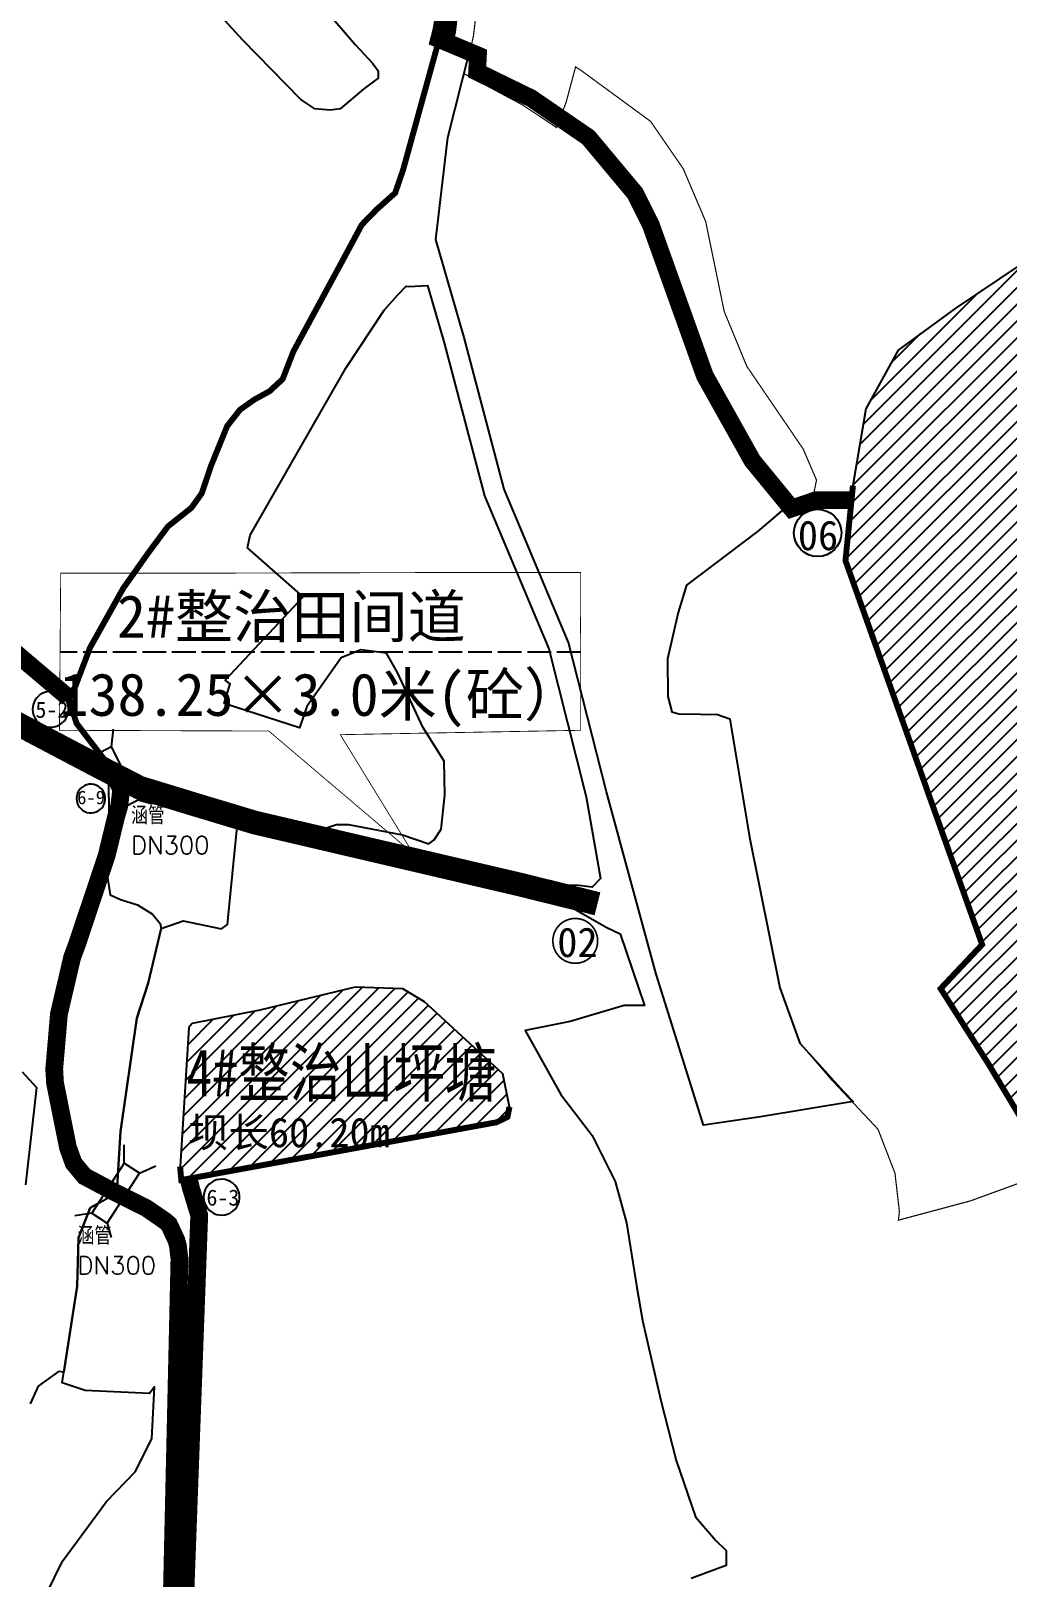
# Model space of a CAD drawing. Header units: millimetres. Extents: x 35444746 to 35449000, y 3482000 to 3488437.
# Drawn here: x 35446376.2 to 35446541, y 3484480.1 to 3484741.3 of the extents above; entities that cross this region are included whole.
import ezdxf
from ezdxf.enums import TextEntityAlignment as Align

# ---------------------------------------------------------------- set-up
doc = ezdxf.new("R2010")
doc.units = ezdxf.units.MM
doc.linetypes.add('X3', pattern=[5, 4, -1])
for name, color, linetype, true_color in [('0201.02格田整理', 7, 'X3', 0x99cc00), ('0203.02旱地整理', 9, 'Continuous', 0x808080), ('0301.01生产道路工程标注', 6, 'X3', 0xff00ff), ('0301.02生产道路工程', 6, 'X3', 0xff00ff), ('0302.01田间道路工程标注', 6, 'X3', 0xff00ff), ('0302.02田间道路工程', 6, 'X3', 0xff00ff), ('0401.01渠道工程标注', 4, '732', 0x00ffff), ('0401.02渠道工程', 4, 'X3', 0x00ffff), ('0401.03涵管标注', 4, '732', 0x00ffff), ('0402.01山坪塘工程标注', 4, '732', 0x00ffff), ('0402.02山坪塘工程', 4, '732', 0x00ffff), ('0402.03山坪塘坝体', 4, '732', 0x00ffff)]:
    doc.layers.add(name, color=color, linetype=linetype, true_color=true_color)
doc.styles.add('FS', font='rs.shx', dxfattribs={"bigfont": 'fs.shx'})
doc.styles.add('宋体', font='')
doc.styles.get('宋体').set_extended_font_data('SimSun')
doc.linetypes.add('10421', pattern='A,2,[150,AAA.SHX,S=0.5,R=0,X=0,Y=0.5],1e-11', length=2)
doc.linetypes.add('732', pattern='A,9,-0.5,[162,AAA.SHX,S=1,R=0,X=0,Y=0],-0.5', length=10)

msp = doc.modelspace()

# ---------------------------------------------------------------- hatches: boundary and pattern name
at = {"layer": '0402.02山坪塘工程', "linetype": 'Continuous', "ltscale": 0.5}
h = msp.add_hatch(dxfattribs=at)
h.set_pattern_fill('ANSI31', color=256, scale=16, style=0)
h.set_pattern_definition([(45, (2.715, 18.0295), (-1.41421356237, 1.41421356237), [])])
h.paths.add_polyline_path([(35446545.840692, 3484705.004286), (35446543.209, 3484701.745), (35446532.217246, 3484694.373812), (35446522.597875, 3484687.380244), (35446517.14, 3484677.442), (35446514.971572, 3484664.470027), (35446513.710431, 3484651.810698), (35446536.785026, 3484586.949842), (35446529.778792, 3484579.500586), (35446537.850498, 3484566.782617), (35446549.344203, 3484547.612095), (35446559.534747, 3484551.920031), (35446562.873727, 3484554.500568), (35446576.880121, 3484568.600101), (35446579.454228, 3484571.085406), (35446600.804359, 3484585.122912), (35446611.284143, 3484589.426155), (35446621.880203, 3484597.146683), (35446629.172184, 3484602.974136), (35446628.209, 3484607.52), (35446622.194, 3484611.216), (35446618.69811, 3484615.395659), (35446609.742187, 3484628.883488), (35446605.616853, 3484640.336924), (35446605.204094, 3484642.561561), (35446604.511794, 3484645.433893), (35446601.942424, 3484647.285319), (35446595.90509, 3484649.808874), (35446588.90722, 3484651.715869), (35446585.328744, 3484659.90009), (35446577.995195, 3484669.081836), (35446572.19013, 3484673.610966), (35446567.975513, 3484679.252509), (35446566.385065, 3484682.430834), (35446566.674586, 3484685.136034)])
h = msp.add_hatch(dxfattribs=at)
h.set_pattern_fill('ANSI31', color=256, scale=16, style=0)
h.set_pattern_definition([(45, (0.9732, 5.8066), (-1.41421356237, 1.41421356237), [])])
h.paths.add_polyline_path([(35446401.361733, 3484549.456475), (35446401.567536, 3484547.174563), (35446454.814007, 3484556.930476), (35446456.647143, 3484557.84128), (35446456.987166, 3484559.536336), (35446455.873878, 3484565.094617), (35446442.616, 3484577.254), (35446438.998, 3484579.477), (35446430.933, 3484579.725), (35446414.802953, 3484575.852208), (35446403.391, 3484573.61), (35446402.851, 3484572.962)])

# ---------------------------------------------------------------- linework, layer by layer
at = {"layer": '0201.02格田整理', "color": 2, "linetype": 'ByBlock'}
msp.add_lwpolyline([(35446399.639, 3484752.425), (35446387.391, 3484760.804), (35446383.742, 3484763.073), (35446382.964, 3484765.337), (35446383.059, 3484768.643), (35446383.76, 3484771.251), (35446385.417, 3484772.9), (35446388.374, 3484772.459), (35446392.893, 3484770.622), (35446406.097, 3484761.72), (35446419.04, 3484752.818), (35446425.808, 3484744.974), (35446430.928, 3484738.96), (35446433.879, 3484735.822), (35446434.833, 3484734.515), (35446434.83, 3484733.297), (35446432.39, 3484731.475), (35446428.381, 3484728.091), (35446426.728, 3484727.921), (35446424.119, 3484728.1), (35446421.773, 3484729.672), (35446411.878, 3484739.784), (35446405.456, 3484746.932), (35446402.504, 3484749.809)], close=True, dxfattribs=at)
for points, const_width, elevation in [([(35446370.666115, 3484627.650991), (35446388.556988, 3484618.221628), (35446383.885, 3484624.316), (35446382.56144, 3484628.471951), (35446382.56144, 3484628.471951), (35446382.56144, 3484628.471951), (35446382.56144, 3484628.471951), (35446383.714882, 3484630.654585), (35446386.168804, 3484637.107885), (35446391.773817, 3484647.138977), (35446396.031764, 3484653.160285), (35446399.313499, 3484657.57981), (35446403.270331, 3484660.719766), (35446405.024068, 3484663.166221), (35446406.569693, 3484667.775404), (35446409.313336, 3484674.524508), (35446411.486936, 3484677.298223), (35446413.935533, 3484679.022417), (35446416.489547, 3484680.429177), (35446418.678701, 3484682.461164), (35446420.502264, 3484687.145376), (35446428.589508, 3484702.096), (35446432.034815, 3484708.523145), (35446434.554115, 3484711.121753), (35446437.681501, 3484713.908328), (35446439.022101, 3484717.823923), (35446445.106634, 3484739.889602), (35446445.106634, 3484739.889602), (35446446.990342, 3484739.162671), (35446447.461864, 3484741.149088), (35446449.223922, 3484756.264512)], 1, 568.901), ([(35446544.411655, 3484547.155748), (35446534.86094, 3484543.667738), (35446522.648, 3484540.393), (35446522.812, 3484541.853), (35446522.069, 3484548.327), (35446519.199, 3484555.753), (35446511.221774, 3484564.255905), (35446506.021, 3484570.313), (35446502.635, 3484579.661), (35446497.495, 3484605.102), (35446495.839, 3484615.0935), (35446494.183, 3484625.085), (35446492.1, 3484625.792), (35446485.599, 3484625.911), (35446484.384, 3484626.265), (35446483.703, 3484628.875), (35446483.669, 3484635.209), (35446485.447, 3484643.014), (35446486.896, 3484647.66), (35446498.872, 3484656.704), (35446503.629, 3484660.907), (35446508.285, 3484662.79), (35446508.821, 3484665.398), (35446506.586, 3484670.632), (35446497.048, 3484684.634), (35446493.232, 3484693.899), (35446490.11, 3484709.085), (35446486.332, 3484717.971), (35446480.811, 3484725.999), (35446468.861, 3484734.756), (35446468.138, 3484735.203), (35446466.542, 3484729.215), (35446465.396, 3484726.18), (35446464.932175, 3484724.951634), (35446459.174521, 3484728.787037), (35446449.294976, 3484734.080455), (35446450.246, 3484737.461), (35446450.911931, 3484740.517438), (35446452.668117, 3484755.58249)], 0.2, 562.236), ([(35446543.209, 3484701.745), (35446532.217246, 3484694.373812), (35446522.597875, 3484687.380244), (35446522.597875, 3484687.380244), (35446517.14, 3484677.442), (35446517.14, 3484677.442), (35446517.14, 3484677.442), (35446514.971572, 3484664.470027), (35446513.710431, 3484651.810698), (35446513.863328, 3484651.043667), (35446513.863328, 3484651.043667), (35446536.785026, 3484586.949842), (35446536.785026, 3484586.949842), (35446529.778792, 3484579.500586), (35446537.850498, 3484566.782617), (35446547.74585, 3484549.634331)], 0.2, 562.236)]:
    msp.add_lwpolyline(points, dxfattribs=dict(at, const_width=const_width, elevation=elevation))
at = {"layer": '0201.02格田整理', "color": 2, "linetype": 'ByBlock', "elevation": 560.836}
msp.add_lwpolyline([(35446378.761, 3484477.168), (35446381.513769, 3484482.816704), (35446388.964, 3484492.884), (35446393.793846, 3484497.877331), (35446396.617, 3484503.44), (35446397.057671, 3484512.228672), (35446396.22464, 3484511.11967), (35446385.356674, 3484511.643221), (35446381.436101, 3484512.904631), (35446383.971157, 3484529.222641), (35446384.205144, 3484537.390809), (35446386.181408, 3484542.450829), (35446388.723535, 3484543.869026), (35446390.764883, 3484546.00654), (35446391.298, 3484555.346), (35446394.042, 3484574.507), (35446396, 3484580.422), (35446398.154, 3484589.648), (35446401.908, 3484590.93), (35446408.376, 3484589.627), (35446409.378, 3484590.35), (35446410.638, 3484603.434), (35446411.022504, 3484606.794122), (35446466.978334, 3484593.505201), (35446473.428157, 3484589.817471), (35446475.677785, 3484588.733357), (35446479.758449, 3484576.650212), (35446476.356, 3484576.667), (35446467.221, 3484573.937), (35446459.657, 3484572.414), (35446465.6542, 3484561.640768), (35446470.250524, 3484555.607032), (35446470.937774, 3484554.704858), (35446474.820826, 3484546.920928), (35446476.763429, 3484539.930306), (35446478.463585, 3484529.026951), (35446479.432533, 3484523.457696), (35446482.52207, 3484509.930135), (35446485.123602, 3484499.775773), (35446488.369183, 3484490.255611), (35446491.846547, 3484486.265689), (35446493.591614, 3484484.613454), (35446493.558, 3484482.08), (35446487.639258, 3484479.862467)], dxfattribs=at)
at = {"layer": '0203.02旱地整理', "color": 41}
for points in [[(35446450.215201, 3484737.743805), (35446451.651418, 3484737.140538), (35446451.517991, 3484734.367616), (35446458.861649, 3484730.781665), (35446460.024259, 3484730.213955), (35446460.632939, 3484729.916733), (35446465.537219, 3484726.553995), (35446470.29764, 3484723.289898), (35446478.208104, 3484713.820483), (35446480.855034, 3484708.492837), (35446489.972861, 3484683.022105), (35446497.982357, 3484668.699624), (35446504.14408, 3484661.182636), (35446503.703, 3484660.808), (35446498.872, 3484656.704), (35446486.896, 3484647.66), (35446485.447, 3484643.014), (35446483.669, 3484635.209), (35446483.703, 3484628.875), (35446484.384, 3484626.265), (35446485.599, 3484625.911), (35446489.248, 3484625.891), (35446492.1, 3484625.792), (35446494.183, 3484625.085), (35446497.495, 3484605.102), (35446502.635, 3484579.661), (35446506.021, 3484570.313), (35446513.403, 3484562.156), (35446514.981, 3484560.412), (35446499.335, 3484557.871), (35446489.717658, 3484556.438575), (35446481.766079, 3484581.975311), (35446473.339651, 3484612.768127), (35446466.955286, 3484637.993898), (35446456.099888, 3484663.886654), (35446449.325062, 3484689.504983), (35446444.556749, 3484706.031148), (35446446.58156, 3484723.278544)], [(35446450.215201, 3484737.743805), (35446451.651418, 3484737.140538), (35446451.517991, 3484734.367616), (35446458.861649, 3484730.781665), (35446460.024259, 3484730.213955), (35446460.632939, 3484729.916733), (35446465.537219, 3484726.553995), (35446470.29764, 3484723.289898), (35446478.208104, 3484713.820483), (35446480.855034, 3484708.492837), (35446489.972861, 3484683.022105), (35446497.982357, 3484668.699624), (35446504.14408, 3484661.182636), (35446503.703, 3484660.808), (35446498.872, 3484656.704), (35446486.896, 3484647.66), (35446485.447, 3484643.014), (35446483.669, 3484635.209), (35446483.703, 3484628.875), (35446484.384, 3484626.265), (35446485.599, 3484625.911), (35446489.248, 3484625.891), (35446492.1, 3484625.792), (35446494.183, 3484625.085), (35446497.495, 3484605.102), (35446502.635, 3484579.661), (35446506.021, 3484570.313), (35446513.403, 3484562.156), (35446514.981, 3484560.412), (35446499.335, 3484557.871), (35446489.717658, 3484556.438575), (35446481.766079, 3484581.975311), (35446473.339651, 3484612.768127), (35446466.955286, 3484637.993898), (35446456.099888, 3484663.886654), (35446449.325062, 3484689.504983), (35446444.556749, 3484706.031148), (35446446.58156, 3484723.278544)], [(35446413.224, 3484656.105), (35446429.341081, 3484684.327896), (35446435.817709, 3484694.089374), (35446438.141406, 3484696.675247), (35446439.549567, 3484698.140556), (35446440.024234, 3484698.131153), (35446443.145866, 3484698.295787), (35446445.95139, 3484688.572317), (35446452.778252, 3484662.757219), (35446463.626406, 3484636.88174), (35446469.954888, 3484611.876774), (35446472.358462, 3484598.103046), (35446470.926205, 3484596.635367), (35446468.671631, 3484596.919341), (35446465.902102, 3484596.984867), (35446458.725835, 3484598.633513), (35446425.99157, 3484606.289064), (35446426.076, 3484606.643), (35446427.793, 3484607.219), (35446429.788, 3484607.208), (35446438.926, 3484605.501), (35446443.354, 3484603.936), (35446444.283, 3484604.649), (35446445.433, 3484606.421), (35446446.09, 3484612.184), (35446445.955, 3484617.909), (35446442.351, 3484623.658), (35446438.076, 3484632.88), (35446436.19, 3484636.189), (35446431.857, 3484636.738), (35446428.552, 3484635.373), (35446422.738, 3484627.184), (35446421.501, 3484623.579), (35446408.791, 3484627.674), (35446409.818, 3484631.001), (35446408.951, 3484631.627), (35446422.133, 3484645.66), (35446412.75, 3484653.985)], [(35446413.224, 3484656.105), (35446429.341081, 3484684.327896), (35446435.817709, 3484694.089374), (35446438.141406, 3484696.675247), (35446439.549567, 3484698.140556), (35446440.024234, 3484698.131153), (35446443.145866, 3484698.295787), (35446445.95139, 3484688.572317), (35446452.778252, 3484662.757219), (35446463.626406, 3484636.88174), (35446469.954888, 3484611.876774), (35446472.358462, 3484598.103046), (35446470.926205, 3484596.635367), (35446468.671631, 3484596.919341), (35446465.902102, 3484596.984867), (35446458.725835, 3484598.633513), (35446425.99157, 3484606.289064), (35446426.076, 3484606.643), (35446427.793, 3484607.219), (35446429.788, 3484607.208), (35446438.926, 3484605.501), (35446443.354, 3484603.936), (35446444.283, 3484604.649), (35446445.433, 3484606.421), (35446446.09, 3484612.184), (35446445.955, 3484617.909), (35446442.351, 3484623.658), (35446438.076, 3484632.88), (35446436.19, 3484636.189), (35446431.857, 3484636.738), (35446428.552, 3484635.373), (35446422.738, 3484627.184), (35446421.501, 3484623.579), (35446408.791, 3484627.674), (35446409.818, 3484631.001), (35446408.951, 3484631.627), (35446422.133, 3484645.66), (35446412.75, 3484653.985)], [(35446388.861857, 3484598.507286), (35446389.119747, 3484598.277914), (35446389.562, 3484595.373), (35446391.29695, 3484594.542707), (35446394.193291, 3484593.684871), (35446396.681, 3484592.057526), (35446397.985, 3484590.521), (35446398.154, 3484589.648), (35446396, 3484580.422), (35446394.042, 3484574.507), (35446391.298, 3484555.346), (35446390.764883, 3484546.00654), (35446390.389716, 3484546.194193), (35446385.881554, 3484548.58938), (35446384.264907, 3484550.532065), (35446383.402372, 3484552.931771), (35446381.246989, 3484563.675889), (35446381.117636, 3484565.8952), (35446381.898372, 3484575.051756), (35446384.096613, 3484584.476305), (35446384.941746, 3484586.765211)], [(35446388.861857, 3484598.507286), (35446389.119747, 3484598.277914), (35446389.562, 3484595.373), (35446391.29695, 3484594.542707), (35446394.193291, 3484593.684871), (35446396.681, 3484592.057526), (35446397.985, 3484590.521), (35446398.154, 3484589.648), (35446396, 3484580.422), (35446394.042, 3484574.507), (35446391.298, 3484555.346), (35446390.764883, 3484546.00654), (35446390.389716, 3484546.194193), (35446385.881554, 3484548.58938), (35446384.264907, 3484550.532065), (35446383.402372, 3484552.931771), (35446381.246989, 3484563.675889), (35446381.117636, 3484565.8952), (35446381.898372, 3484575.051756), (35446384.096613, 3484584.476305), (35446384.941746, 3484586.765211)]]:
    msp.add_lwpolyline(points, close=True, dxfattribs=at)
for points in [[(35446371.501011, 3484623.819791), (35446387.169504, 3484615.561731), (35446389.289253, 3484614.46744), (35446389.333404, 3484609.216322), (35446388.016491, 3484602.290845), (35446383.054646, 3484587.428419), (35446382.177222, 3484585.052058), (35446379.917866, 3484575.365488), (35446379.112673, 3484565.922109), (35446379.258523, 3484563.419762), (35446381.470422, 3484552.393929), (35446382.502054, 3484549.523769), (35446384.595828, 3484547.00773), (35446389.473041, 3484544.416467), (35446389.59516, 3484544.355384), (35446386.181, 3484542.451), (35446384.205, 3484537.391), (35446383.971, 3484529.223), (35446381.721, 3484514.739), (35446380.81, 3484514.839), (35446377.402, 3484512.34), (35446376.077, 3484509.392)], [(35446371.501011, 3484623.819791), (35446387.169504, 3484615.561731), (35446389.289253, 3484614.46744), (35446389.333404, 3484609.216322), (35446388.016491, 3484602.290845), (35446383.054646, 3484587.428419), (35446382.177222, 3484585.052058), (35446379.917866, 3484575.365488), (35446379.112673, 3484565.922109), (35446379.258523, 3484563.419762), (35446381.470422, 3484552.393929), (35446382.502054, 3484549.523769), (35446384.595828, 3484547.00773), (35446389.473041, 3484544.416467), (35446389.59516, 3484544.355384), (35446386.181, 3484542.451), (35446384.205, 3484537.391), (35446383.971, 3484529.223), (35446381.721, 3484514.739), (35446380.81, 3484514.839), (35446377.402, 3484512.34), (35446376.077, 3484509.392)], [(35446374.701, 3484565.429), (35446377.115, 3484562.808), (35446375.291, 3484546.371)], [(35446374.701, 3484565.429), (35446377.115, 3484562.808), (35446375.291, 3484546.371)]]:
    msp.add_lwpolyline(points, dxfattribs=at)
at = {"layer": '0301.01生产道路工程标注', "linetype": 'Continuous'}
msp.add_lwpolyline([(35446387.539744, 3484609.524551), (35446387.85163, 3484609.741249), (35446388.132234, 3484610.012436), (35446388.365704, 3484610.325124), (35446388.545991, 3484610.671214), (35446388.668427, 3484611.041742), (35446388.72984, 3484611.427113), (35446388.72864, 3484611.817344), (35446388.664859, 3484612.202329), (35446388.540148, 3484612.572098), (35446388.357736, 3484612.917072), (35446388.122349, 3484613.228319), (35446387.840083, 3484613.497777), (35446387.518247, 3484613.718466), (35446387.165178, 3484613.884672), (35446386.79002, 3484613.992088), (35446386.40249, 3484614.037935), (35446386.012624, 3484614.021023), (35446385.630519, 3484613.941791), (35446385.266072, 3484613.802292), (35446384.928722, 3484613.606138), (35446384.627206, 3484613.358408), (35446384.369333, 3484613.065521), (35446384.161781, 3484612.735061), (35446384.009927, 3484612.375586), (35446383.917703, 3484611.996407), (35446383.887498, 3484611.607345), (35446383.920095, 3484611.218475), (35446384.014648, 3484610.839871), (35446384.168709, 3484610.481337), (35446384.378288, 3484610.152158), (35446384.637957, 3484609.860861), (35446384.940991, 3484609.614991), (35446385.27954, 3484609.420914), (35446385.644838, 3484609.283658), (35446386.027423, 3484609.206777), (35446386.417386, 3484609.192263), (35446386.804627, 3484609.240491), (35446387.179117, 3484609.350212), (35446387.521725, 3484609.514074)], dxfattribs=at)
at = {"layer": '0301.02生产道路工程', "linetype": 'Continuous', "const_width": 3, "elevation": 567.729678, "flags": 128}
msp.add_lwpolyline([(35446391.461397, 3484613.413564), (35446391.108188, 3484610.415213), (35446390.569103, 3484608.571399), (35446388.97837, 3484602.014143), (35446383.998196, 3484587.096815), (35446383.136917, 3484584.764182), (35446380.908119, 3484575.208622), (35446380.115154, 3484565.908655), (35446380.252756, 3484563.547825), (35446382.436397, 3484552.66285), (35446383.38348, 3484550.027917), (35446385.238691, 3484547.798555), (35446389.931379, 3484545.30533), (35446395.677905, 3484542.430995), (35446398.825365, 3484540.263631), (35446399.488829, 3484539.695161), (35446400.754195, 3484536.977712), (35446401.000178, 3484536.014678), (35446401.258755, 3484533.853767), (35446399.625661, 3484461.878331)], dxfattribs=at)
at = {"layer": '0302.01田间道路工程标注', "color": 1, "const_width": 0.144, "elevation": -12.4}
msp.add_lwpolyline([(35446416.352055, 3484623.013552), (35446440.749209, 3484602.288518), (35446428.416587, 3484622.401207), (35446469.000153, 3484623.141808), (35446468.985547, 3484641.87388), (35446468.985547, 3484641.87388), (35446469.000153, 3484644.705449), (35446469.000153, 3484649.798074), (35446456.837701, 3484649.798074), (35446452.905912, 3484649.798074), (35446452.905912, 3484649.798074), (35446447.314027, 3484649.797935), (35446401.4234, 3484649.674915), (35446381.209795, 3484649.696017), (35446380.998425, 3484623.141808), (35446416.352055, 3484623.013552)], close=True, dxfattribs=at)
at = {"layer": '0302.01田间道路工程标注', "color": 1, "elevation": -179.08}
msp.add_lwpolyline([(35446469.000153, 3484636.352034), (35446381.209795, 3484636.329274)], dxfattribs=at)
at = {"layer": '0302.01田间道路工程标注', "color": 1, "const_width": 0.2848}
msp.add_lwpolyline([(35446470.00423, 3484584.305947), (35446470.491551, 3484584.644536), (35446470.929996, 3484585.068267), (35446471.294792, 3484585.556842), (35446471.57649, 3484586.097608), (35446471.767796, 3484586.676557), (35446471.863755, 3484587.278699), (35446471.86188, 3484587.888434), (35446471.762222, 3484588.489974), (35446471.56736, 3484589.067738), (35446471.282342, 3484589.606761), (35446470.91455, 3484590.093084), (35446470.473508, 3484590.514111), (35446469.970641, 3484590.858938), (35446469.41897, 3484591.118635), (35446468.832786, 3484591.286473), (35446468.22727, 3484591.358108), (35446467.618104, 3484591.331683), (35446467.021066, 3484591.207884), (35446466.451617, 3484590.989917), (35446465.924507, 3484590.683425), (35446465.453389, 3484590.296348), (35446465.050462, 3484589.838712), (35446464.726163, 3484589.322367), (35446464.488891, 3484588.760688), (35446464.344791, 3484588.168222), (35446464.297596, 3484587.560311), (35446464.348528, 3484586.952703), (35446464.496267, 3484586.361133), (35446464.736988, 3484585.800924), (35446465.064454, 3484585.286583), (35446465.470188, 3484584.831431), (35446465.943678, 3484584.447259), (35446466.472661, 3484584.144014), (35446467.043439, 3484583.929551), (35446467.641228, 3484583.809425), (35446468.250544, 3484583.786745), (35446468.855609, 3484583.862102), (35446469.44075, 3484584.033542), (35446469.976074, 3484584.289575)], dxfattribs=at)
at = {"layer": '0302.02田间道路工程', "color": 1, "linetype": 'Continuous', "const_width": 4, "elevation": 567.729678, "flags": 128}
msp.add_lwpolyline([(35446471.840634, 3484593.835331), (35446467.541176, 3484594.911263), (35446458.375199, 3484597.17504), (35446413.964214, 3484607.561423), (35446403.726334, 3484610.64314), (35446394.50772, 3484613.46156), (35446394.217922, 3484613.611165), (35446389.977331, 3484615.800312), (35446387.863246, 3484616.89168), (35446371.311623, 3484625.615192), (35446367.582416, 3484622.504319), (35446355.837838, 3484605.949872), (35446353.671056, 3484602.652287), (35446351.3856, 3484600.483989)], dxfattribs=at)
at = {"layer": '0401.01渠道工程标注', "linetype": 'Continuous', "elevation": 80518.069}
for points in [[(35446381.030038, 3484624.071605), (35446381.419895, 3484624.342477), (35446381.77065, 3484624.681462), (35446382.062487, 3484625.072322), (35446382.287846, 3484625.504934), (35446382.440891, 3484625.968094), (35446382.517658, 3484626.449807), (35446382.516158, 3484626.937596), (35446382.436431, 3484627.418827), (35446382.280542, 3484627.881039), (35446382.052527, 3484628.312257), (35446381.758294, 3484628.701315), (35446381.405461, 3484629.038137), (35446381.003167, 3484629.313999), (35446380.56183, 3484629.521756), (35446380.092883, 3484629.656027), (35446379.60847, 3484629.713335), (35446379.121137, 3484629.692195), (35446378.643506, 3484629.593155), (35446378.187948, 3484629.418782), (35446377.766259, 3484629.173588), (35446377.389365, 3484628.863927), (35446377.067023, 3484628.497818), (35446376.807584, 3484628.084742), (35446376.617766, 3484627.635399), (35446376.502487, 3484627.161426), (35446376.46473, 3484626.675097), (35446376.505476, 3484626.189011), (35446376.623667, 3484625.715755), (35446376.816244, 3484625.267588), (35446377.078217, 3484624.856114), (35446377.402804, 3484624.491993), (35446377.781596, 3484624.184655), (35446378.204783, 3484623.942059), (35446378.661405, 3484623.770489), (35446379.139636, 3484623.674388), (35446379.627089, 3484623.656245), (35446380.111141, 3484623.71653), (35446380.579254, 3484623.853682), (35446381.007513, 3484624.058509)], [(35446409.90702, 3484541.667281), (35446410.296877, 3484541.938152), (35446410.647632, 3484542.277137), (35446410.939469, 3484542.667997), (35446411.164828, 3484543.10061), (35446411.317873, 3484543.563769), (35446411.39464, 3484544.045482), (35446411.39314, 3484544.533271), (35446411.313414, 3484545.014502), (35446411.157524, 3484545.476714), (35446410.929509, 3484545.907932), (35446410.635276, 3484546.29699), (35446410.282443, 3484546.633812), (35446409.880149, 3484546.909674), (35446409.438812, 3484547.117431), (35446408.969865, 3484547.251702), (35446408.485452, 3484547.30901), (35446407.998119, 3484547.28787), (35446407.520488, 3484547.188831), (35446407.06493, 3484547.014457), (35446406.643241, 3484546.769264), (35446406.266347, 3484546.459602), (35446405.944005, 3484546.093493), (35446405.684566, 3484545.680417), (35446405.494749, 3484545.231074), (35446405.379469, 3484544.757101), (35446405.341712, 3484544.270772), (35446405.382458, 3484543.784686), (35446405.500649, 3484543.31143), (35446405.693226, 3484542.863263), (35446405.955199, 3484542.45179), (35446406.279786, 3484542.087668), (35446406.658578, 3484541.780331), (35446407.081765, 3484541.537735), (35446407.538387, 3484541.366164), (35446408.016618, 3484541.270063), (35446408.504071, 3484541.25192), (35446408.988123, 3484541.312205), (35446409.456236, 3484541.449357), (35446409.884495, 3484541.654184)]]:
    msp.add_lwpolyline(points, dxfattribs=at)
at = {"layer": '0401.01渠道工程标注', "ltscale": 2}
msp.add_circle((35446509.012194, 3484656.485144), 4, dxfattribs=at)
at = {"layer": '0401.02渠道工程', "linetype": 'Continuous', "const_width": 3, "elevation": 567.729678, "flags": 128}
for points in [[(35446382.49729, 3484628.669466), (35446372.882176, 3484636.820071), (35446367.879494, 3484629.938708), (35446277.6565, 3484677.596844), (35446239.260332, 3484696.965882), (35446185.053683, 3484728.660328), (35446181.234339, 3484731.681325), (35446173.73034, 3484738.234433), (35446169.852997, 3484740.720721), (35446152.491816, 3484763.343399), (35446150.588686, 3484765.880757), (35446109.176316, 3484813.738279), (35446065.808841, 3484866.378803), (35446062.863404, 3484870.271246), (35446051.458193, 3484884.167916), (35446038.812901, 3484899.511734), (35446041.038097, 3484904.691624), (35446041.038097, 3484904.691624), (35446041.038097, 3484904.691624), (35446041.038097, 3484904.691624), (35446025.498643, 3484913.144776)], [(35446514.748948, 3484662.028903), (35446508.809747, 3484662.032492), (35446504.617939, 3484660.604552), (35446497.982357, 3484668.699624), (35446489.972861, 3484683.022105), (35446480.855034, 3484708.492837), (35446478.208104, 3484713.820483), (35446470.29764, 3484723.289898), (35446460.632939, 3484729.916733), (35446451.517991, 3484734.367616), (35446451.651418, 3484737.140538), (35446445.106634, 3484739.889602), (35446445.462814, 3484741.263502), (35446447.998511, 3484756.351641)], [(35446402.744975, 3484547.58441), (35446403.213013, 3484545.752938), (35446404.598793, 3484541.204489), (35446400.374348, 3484425.961315)]]:
    msp.add_lwpolyline(points, dxfattribs=at)
at = {"layer": '0401.03涵管标注', "color": 4, "linetype": 'Continuous'}
for p, q in [((35446389.771173, 3484620.358754), (35446390.102279, 3484623.351408)), ((35446387.01999, 3484618.964593), (35446384.319852, 3484620.543874)), ((35446389.771173, 3484620.358754), (35446387.01999, 3484618.964593)), ((35446387.01999, 3484618.964593), (35446391.555439, 3484610.014515)), ((35446394.306622, 3484611.408677), (35446389.771173, 3484620.358754)), ((35446391.555439, 3484610.014515), (35446394.306622, 3484611.408677)), ((35446394.306622, 3484611.408677), (35446394.306622, 3484611.408677)), ((35446394.306622, 3484611.408677), (35446396.735583, 3484610.730735)), ((35446391.555439, 3484610.014515), (35446390.503881, 3484607.301971)), ((35446391.912722, 3484550.018057, 567.729678), (35446391.910526, 3484553.146134, 567.729678)), ((35446391.912722, 3484550.018057, 567.729678), (35446386.482816, 3484541.580622, 567.729678)), ((35446389.076417, 3484539.911512, 567.729678), (35446394.506323, 3484548.348947, 567.729678)), ((35446394.506323, 3484548.348947, 567.729678), (35446391.912722, 3484550.018057, 567.729678)), ((35446394.506323, 3484548.348947, 567.729678), (35446397.255869, 3484549.575978, 567.729678)), ((35446386.482816, 3484541.580622, 567.729678), (35446383.610786, 3484541.116815, 567.729678)), ((35446386.482816, 3484541.580622, 567.729678), (35446389.076417, 3484539.911512, 567.729678)), ((35446389.076417, 3484539.911512, 567.729678), (35446389.076417, 3484539.911512, 567.729678)), ((35446389.076417, 3484539.911512, 567.729678), (35446389.719249, 3484537.473024, 567.729678))]:
    msp.add_line(p, q, dxfattribs=at)
at = {"layer": '0402.02山坪塘工程', "linetype": 'Continuous', "flags": 128}
msp.add_lwpolyline([(35446543.209, 3484701.745), (35446532.217246, 3484694.373812), (35446522.597875, 3484687.380244), (35446517.14, 3484677.442), (35446514.971572, 3484664.470027), (35446513.710431, 3484651.810698), (35446536.785026, 3484586.949842), (35446529.778792, 3484579.500586), (35446537.850498, 3484566.782617), (35446549.344203, 3484547.612095)], dxfattribs=at)
msp.add_lwpolyline([(35446401.361733, 3484549.456475), (35446401.567536, 3484547.174563), (35446454.814007, 3484556.930476), (35446456.647143, 3484557.84128), (35446456.987166, 3484559.536336), (35446455.873878, 3484565.094617), (35446442.616, 3484577.254), (35446438.998, 3484579.477), (35446430.933, 3484579.725), (35446414.802953, 3484575.852208), (35446403.391, 3484573.61), (35446402.851, 3484572.962)], close=True, dxfattribs=at)
at = {"layer": '0402.03山坪塘坝体', "linetype": '10421', "const_width": 1, "flags": 128}
for points in [[(35446514.971572, 3484664.470027), (35446513.710431, 3484651.810698), (35446536.785026, 3484586.949842), (35446529.778792, 3484579.500586), (35446537.850498, 3484566.782617), (35446549.344203, 3484547.612095), (35446559.534747, 3484551.920031), (35446562.873727, 3484554.500568)], [(35446401.361733, 3484549.456475), (35446401.567536, 3484547.174563), (35446454.814007, 3484556.930476), (35446456.647143, 3484557.84128), (35446456.987166, 3484559.536336)]]:
    msp.add_lwpolyline(points, dxfattribs=at)

# ---------------------------------------------------------------- texts
at = {"layer": '0301.01生产道路工程标注', "insert": (35446383.992453, 3484612.957695), "char_height": 2.3, "width": 0.256, "attachment_point": 1, "style": '宋体'}
msp.add_mtext('6-9', dxfattribs=at)
at = {"layer": '0302.01田间道路工程标注', "color": 0, "style": '宋体'}
for s, p in [('2#整治田间道', (35446390.696588, 3484638.768495, -26.8)), ('138.25×3.0米(砼）', (35446381.017838, 3484625.5806, -26.8))]:
    msp.add_text(s, height=7.2, dxfattribs=at).set_placement(p)
at = {"layer": '0302.01田间道路工程标注', "color": 1, "insert": (35446465.050462, 3484589.838712), "char_height": 5, "width": 0.4, "attachment_point": 1, "style": '宋体'}
msp.add_mtext('02', dxfattribs=at)
at = {"layer": '0401.01渠道工程标注', "color": 0, "lineweight": -3, "style": '宋体'}
msp.add_text('06', height=5, dxfattribs=at).set_placement((35446505.67282, 3484653.567411))
at = {"layer": '0401.01渠道工程标注', "char_height": 2.72, "width": 0.10915557, "attachment_point": 1, "style": '宋体'}
for s, insert in [('5-2', (35446376.939681, 3484627.976125, 80518.069)), ('6-3', (35446405.816663, 3484545.571801, 80518.069))]:
    msp.add_mtext(s, dxfattribs=dict(at, insert=insert))
at = {"layer": '0401.03涵管标注', "color": 0, "linetype": 'Continuous', "char_height": 3, "width": 16, "attachment_point": 1, "style": 'FS'}
for insert in [(35446393.088612, 3484610.240856), (35446384.049142, 3484539.253559, -567.729678)]:
    msp.add_mtext('涵管DN300', dxfattribs=dict(at, insert=insert))
at = {"layer": '0402.01山坪塘工程标注', "color": 0, "linetype": 'Continuous', "style": '宋体', "width": 0.8}
msp.add_text('4#整治山坪塘', height=8, dxfattribs=at).set_placement((35446428.640496, 3484565.477036), align=Align.MIDDLE)
at = {"layer": '0402.01山坪塘工程标注', "color": 0, "linetype": 'Continuous', "style": '宋体'}
msp.add_text('坝长60.20m', height=5, dxfattribs=at).set_placement((35446419.743975, 3484555.300365), align=Align.MIDDLE)

doc.saveas('drawing.dxf')
